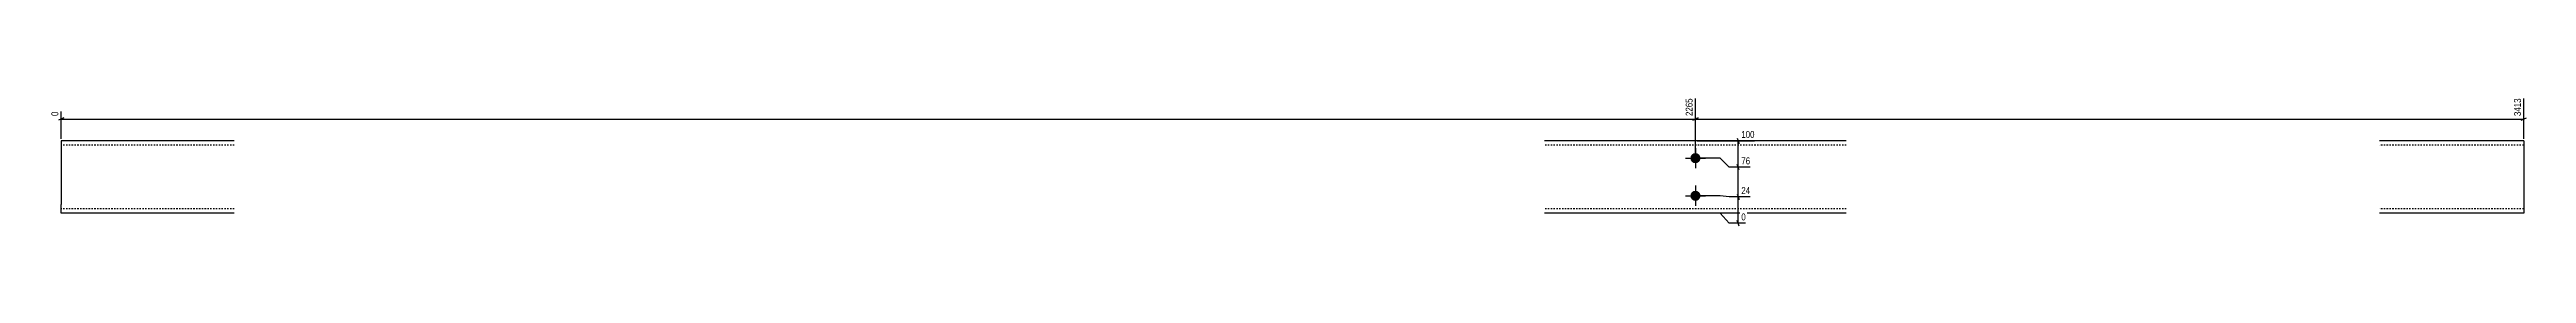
# Model space of a CAD drawing. Header units: millimetres. Extents: x 8 to 12767, y -5 to 186.
# Drawn here: x 9334 to 12767, y 8 to 186 of the extents above; entities that cross this region are included whole.
import ezdxf

# ---------------------------------------------------------------- set-up
doc = ezdxf.new("R2010")
doc.units = ezdxf.units.MM
doc.linetypes.add('DXK_LINE_DOT2', pattern=[3.9198, 1.9599, -1.9599])
doc.layers.add('MÅLSÆTNING', color=7, linetype='Continuous')
doc.layers.add('STÅL', color=7, linetype='Continuous')
doc.styles.add('Arial Narrow', font='ARIALN.TTF', dxfattribs={"height": 0.2})

msp = doc.modelspace()

# ---------------------------------------------------------------- hatches: boundary and pattern name
at = {"layer": 'STÅL', "linetype": 'Continuous'}
for points in [[(11615.3, 108.3, -1), (11615.3, 94.3, -1)], [(11615.3, 56.3, -1), (11615.3, 42.3, -1)]]:
    msp.add_hatch(color=3, dxfattribs=at).paths.add_polyline_path(points)

# ---------------------------------------------------------------- linework, layer by layer
at = {"layer": 'MÅLSÆTNING', "color": 7, "linetype": 'Continuous'}
for p, q in [((11615.3, 103.8), (11615.3, 183.9)), ((11615.3, 103.8), (11615.3, 183.9)), ((12763.3, 127.8), (12763.3, 183.9)), ((9354, 156.8), (9346.5, 153.8)), ((9350.3, 127.8), (9350.3, 165.6)), ((9350.3, 155.3), (11615.3, 155.3)), ((11619, 156.8), (11611.5, 153.8)), ((11611.5, 153.8), (11619, 156.8)), ((11615.3, 155.3), (12763.3, 155.3)), ((12759.5, 153.8), (12767, 156.8)), ((11617.8, 125.3), (11697.1, 125.3)), ((11673.1, 129), (11676.1, 121.5)), ((11674.6, 88.8), (11674.6, 125.3)), ((11649.6, 101.3), (11617.8, 101.3)), ((11649.6, 101.3), (11617.8, 101.3)), ((11662.1, 88.8), (11649.6, 101.3)), ((11662.1, 88.8), (11649.6, 101.3)), ((11691, 88.8), (11662.1, 88.8)), ((11691, 88.8), (11662.1, 88.8)), ((11676.1, 85), (11673.1, 92.5)), ((11676.1, 85), (11673.1, 92.5)), ((11674.6, 47.8), (11674.6, 88.8)), ((11649.6, 49.3), (11617.8, 49.3)), ((11649.6, 49.3), (11617.8, 49.3)), ((11662.1, 47.8), (11649.6, 49.3)), ((11662.1, 47.8), (11649.6, 49.3)), ((11691, 47.8), (11662.1, 47.8)), ((11691, 47.8), (11662.1, 47.8)), ((11673.1, 51.5), (11676.1, 44)), ((11673.1, 51.5), (11676.1, 44)), ((11674.6, 11.3), (11674.6, 47.8)), ((11649.6, 25.3), (11617.8, 25.3)), ((11662.1, 11.3), (11649.6, 25.3)), ((11684.9, 11.3), (11662.1, 11.3)), ((11676.1, 7.5), (11673.1, 15))]:
    msp.add_line(p, q, dxfattribs=at)
at = {"layer": 'STÅL', "color": 2, "linetype": 'Continuous'}
for p, q in [((9590.3, 125.3), (9350.3, 125.3)), ((9350.3, 125.3), (9350.3, 113.3)), ((9350.3, 113.3), (9350.3, 37.3)), ((11824.3, 125.3), (11406.3, 125.3)), ((12763.3, 125.3), (12563.3, 125.3)), ((12763.3, 125.3), (12763.3, 124.3)), ((12763.3, 124.3), (12763.3, 113.3)), ((12763.3, 113.3), (12763.3, 25.3)), ((9350.3, 26.2), (9350.3, 37.3)), ((9350.3, 26.2), (9350.3, 25.3)), ((9590.3, 25.3), (9350.3, 25.3)), ((11824.3, 25.3), (11406.3, 25.3)), ((12763.3, 25.3), (12563.3, 25.3))]:
    msp.add_line(p, q, dxfattribs=at)
at = {"layer": 'STÅL', "color": 7, "linetype": 'DXK_LINE_DOT2'}
for p, q in [((9590.3, 119.3), (9350.3, 119.3)), ((11824.3, 119.3), (11406.3, 119.3)), ((12763.3, 119.3), (12563.3, 119.3)), ((12763.3, 121.7), (12763.3, 113.3)), ((9590.3, 31.3), (9350.3, 31.3)), ((9350.3, 25.3), (9350.3, 26.2)), ((11824.3, 31.3), (11406.3, 31.3)), ((12763.3, 31.3), (12563.3, 31.3))]:
    msp.add_line(p, q, dxfattribs=at)
at = {"layer": 'STÅL', "color": 3, "linetype": 'Continuous'}
for p, q in [((11615.3, 115.3), (11615.3, 87.3)), ((11601.3, 101.3), (11629.3, 101.3)), ((11601.3, 49.3), (11629.3, 49.3)), ((11615.3, 63.3), (11615.3, 35.3))]:
    msp.add_line(p, q, dxfattribs=at)

# ---------------------------------------------------------------- next in the draw order: wipeouts: each hides what was drawn before it
at = {"color": 0, "linetype": 'Continuous'}
for points in [[(11613.3, 185.9), (11599.3, 185.9), (11599.3, 157.5), (11613.3, 157.5)], [(12761.3, 185.9), (12747.3, 185.9), (12747.3, 157.5), (12761.3, 157.5)], [(9348.3, 167.6), (9334.3, 167.6), (9334.3, 157.5), (9348.3, 157.5)], [(11699.1, 127.3), (11699.1, 141.3), (11676.9, 141.3), (11676.9, 127.3)], [(11693, 90.8), (11693, 104.8), (11676.9, 104.8), (11676.9, 90.8)], [(11693, 49.8), (11693, 63.8), (11676.9, 63.8), (11676.9, 49.8)], [(11686.9, 13.3), (11686.9, 27.3), (11676.9, 27.3), (11676.9, 13.3)]]:
    msp.add_wipeout(points, dxfattribs=at).dxf.layer = 'MÅLSÆTNING'

# ---------------------------------------------------------------- next in the draw order: texts
at = {"layer": 'MÅLSÆTNING', "color": 3, "linetype": 'Continuous', "style": 'Arial Narrow'}
for s, p in [('2265', (11611.3, 159.5)), ('3413', (12759.3, 159.5)), ('0', (9346.3, 159.5))]:
    msp.add_text(s, height=9.54, rotation=90.0002, dxfattribs=at).set_placement(p)
for s, p in [('100', (11678.9, 129.3)), ('76', (11678.9, 92.8)), ('24', (11678.9, 51.8)), ('0', (11678.9, 15.3))]:
    msp.add_text(s, height=9.54, dxfattribs=at).set_placement(p)

doc.saveas('drawing.dxf')
